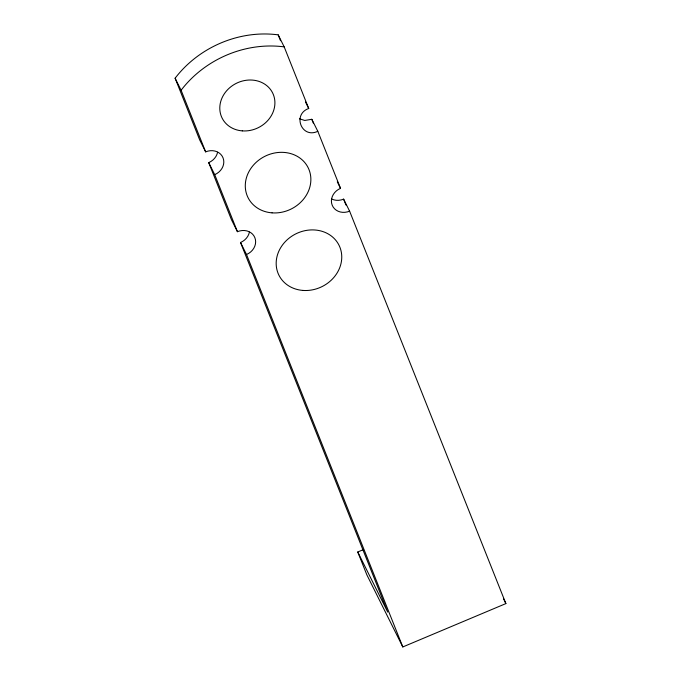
<?xml version="1.0" encoding="UTF-8"?>
<svg xmlns="http://www.w3.org/2000/svg" width="681" height="681" viewBox="0 0 681 681"><rect width="100%" height="100%" fill="white"/><g stroke="black" fill="none" stroke-linecap="round" stroke-linejoin="round"><path stroke-width="1.02" d="M402.803 646.95L246.522 254.515A13.986 12.267 -26.5 0 0 254.864 237.686A13.986 12.267 -26.5 0 0 237.439 231.702L214.711 174.642A13.96 12.241 -26.5 0 0 223.036 157.847A13.96 12.241 -26.5 0 0 205.645 151.872L199.652 139.843L175.111 78.221A101.648 89.16 -26.5 0 1 278.197 34.859L284.19 46.878L308.723 108.483C292.089 114.34 301.555 139.069 317.806 131.297L340.526 188.339A13.986 12.267 -26.5 0 0 332.183 205.168A13.986 12.267 -26.5 0 0 349.608 211.153L505.889 603.587L402.803 646.95L366.838 574.815L357.755 551.993L363.586 549.541M317.806 131.297L311.813 119.277L304.765 120.46L299.436 118.792M305.497 102.014L308.723 108.483M337.291 181.861L340.526 188.339M331.613 198.971A13.986 12.267 -26.5 0 0 343.616 199.133L349.608 211.153M503.523 598.837L505.889 603.587M175.111 78.221L181.103 90.241L205.645 151.872M217.588 152.238A13.96 12.241 -26.5 0 1 208.718 162.614L214.711 174.642M237.439 231.702L231.446 219.682L208.718 162.614M249.416 232.093A13.986 12.267 -26.5 0 1 240.529 242.496L246.522 254.515M357.755 551.993L387.727 612.108L240.529 242.496M278.197 34.859L280.529 40.724M311.813 119.277L313.379 123.21M343.616 199.133L345.974 205.058M181.103 90.241A101.648 89.16 -26.5 0 1 284.19 46.878M242.291 130.88A28.219 24.754 -26.5 0 0 273.345 94.548A28.219 24.754 -26.5 0 0 226.415 91.024A28.219 24.754 -26.5 0 0 242.291 130.88M272.06 212.855A33.573 29.445 -26.5 0 0 309.004 169.629A33.573 29.445 -26.5 0 0 253.17 165.432A33.573 29.445 -26.5 0 0 272.06 212.855M302.951 290.429A33.573 29.445 -26.5 0 0 339.896 247.203A33.573 29.445 -26.5 0 0 284.062 243.006A33.573 29.445 -26.5 0 0 302.951 290.429"/></g></svg>
